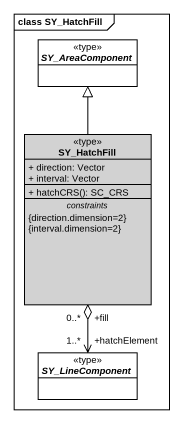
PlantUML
@startuml
mainframe class SY_HatchFill
hide circle
hide empty members
skinparam classAttributeIconSize 0
abstract class SY_AreaComponent <<type>> #FFFFFF
class SY_HatchFill <<type>> #D2D2D2 {
  + direction: Vector
  + interval: Vector
  --
  + hatchCRS(): SC_CRS
  -- constraints --
  {direction.dimension=2}
  {interval.dimension=2}
}
abstract class SY_LineComponent <<type>> #FFFFFF
SY_HatchFill -up-|> SY_AreaComponent
SY_LineComponent "+hatchElement\n1..*" <-up-o "+fill\n0..*" SY_HatchFill
@enduml
